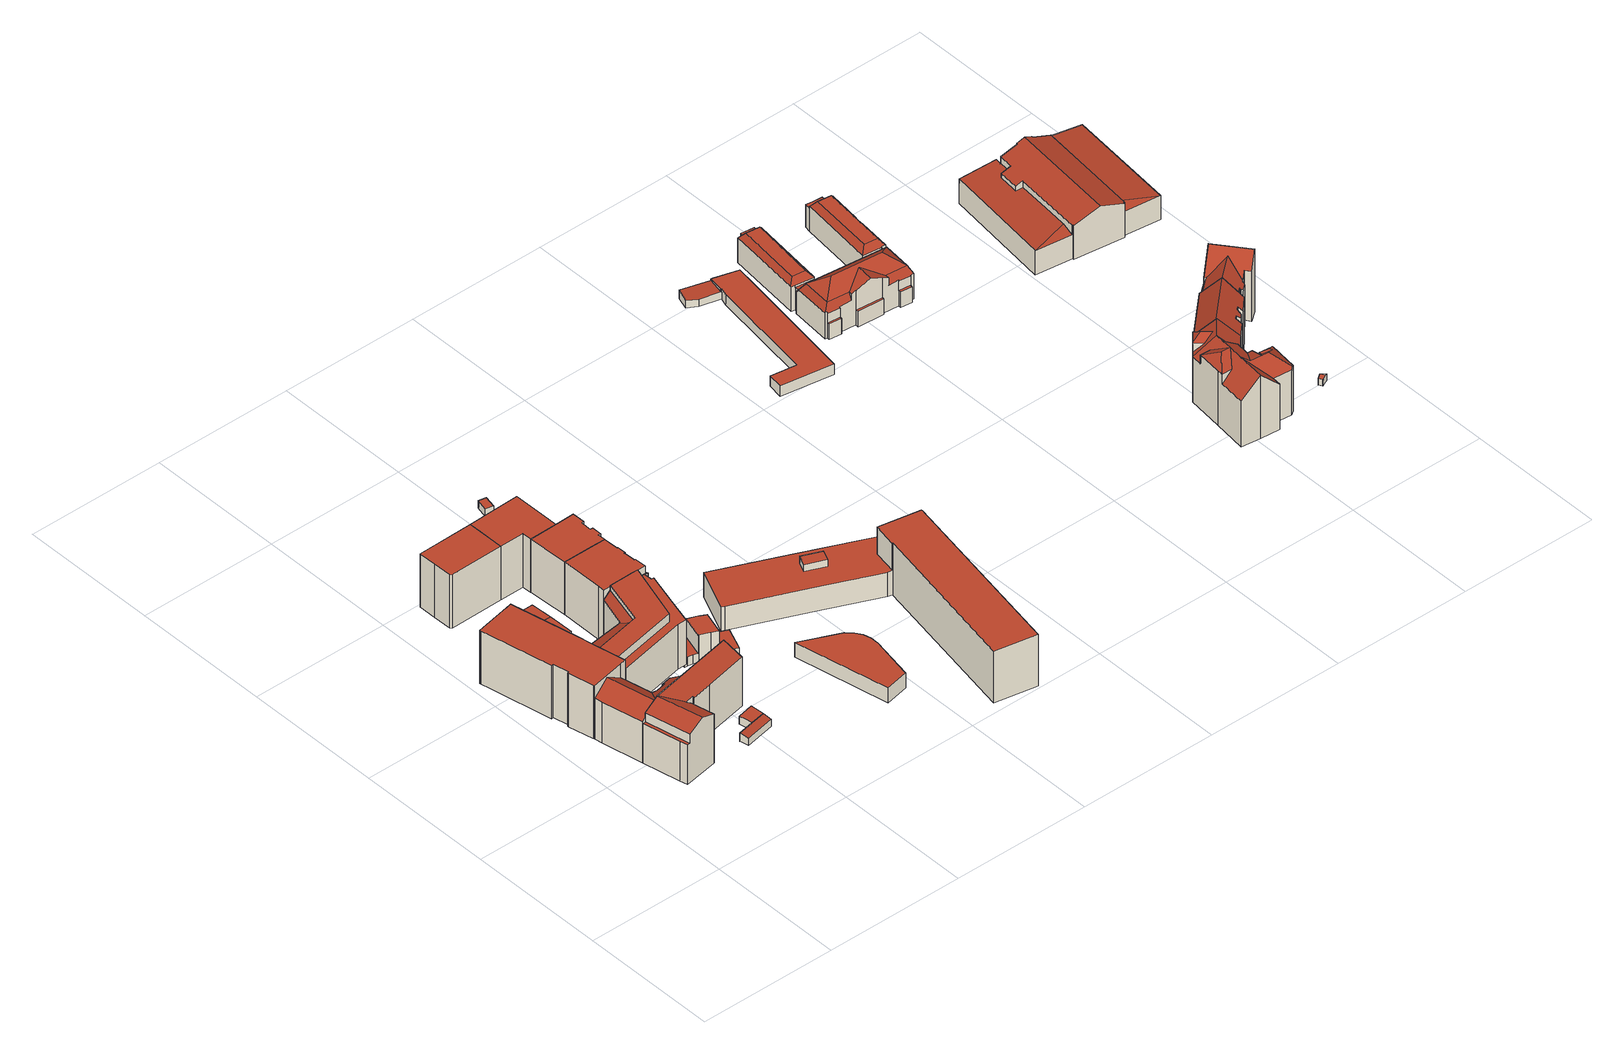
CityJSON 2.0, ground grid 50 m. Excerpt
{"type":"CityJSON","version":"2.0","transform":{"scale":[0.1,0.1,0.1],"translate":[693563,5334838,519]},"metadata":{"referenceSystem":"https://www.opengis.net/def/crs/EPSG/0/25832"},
"CityObjects":{
"building1":{"type":"Building","attributes":{"Gemeindeschluessel":"09162000","HoeheDach":"544.640","HoeheGrund":"524.090","Methode":"1000","NiedrigsteTraufeDesGebaeudes":"544.640","Geometrietyp2DReferenz":"3000","function":"31001_1000","roofType":"1000","measuredHeight":20.55,"storeysAboveGround":6},"geometry":[{"type":"MultiSurface","lod":"2","boundaries":[[[0,1,2,3]],[[4,5,6,7,8,9,10,11,12,13,14,15,0,3,16,17,18]],[[6,19,20,7]],[[9,21,22,10]],[[13,23,24,14]],[[5,25,19,6]],[[11,26,27,12]],[[3,2,28,16]],[[12,27,23,13]],[[7,20,29,8]],[[30,31,28,2,1,32,24,23,27,26,22,21,29,20,19,25,33]],[[18,30,33,4]],[[14,24,32,15]],[[10,22,26,11]],[[8,29,21,9]],[[15,32,1,0]],[[17,16,28,31,30,18]],[[4,33,25,5]]],"semantics":{"surfaces":[{"type":"WallSurface"},{"type":"GroundSurface"},{"type":"RoofSurface"}],"values":[0,1,0,0,0,0,0,0,0,0,2,0,0,0,0,0,0,0]}}]},
"building2":{"type":"Building","attributes":{"Gemeindeschluessel":"09162000","HoeheDach":"544.110","HoeheGrund":"524.060","Methode":"2000","NiedrigsteTraufeDesGebaeudes":"539.517","Geometrietyp2DReferenz":"3000","function":"31001_3051","roofType":"3100","measuredHeight":20.05,"storeysAboveGround":4},"geometry":[{"type":"MultiSurface","lod":"2","boundaries":[[[34,35,36,37,38,39,40]],[[41,42,43,44]],[[43,45,46,35,34,44]],[[11,39,38,47]],[[45,43,42,12,11,47,48,49,50,51,52,53,54]],[[51,55,56,52]],[[52,56,57,53]],[[50,58,55,51]],[[49,59,58,50]],[[46,60,57,56,55,58,59,36,35]],[[53,57,60,54]],[[46,45,54,60]],[[37,48,47,38]],[[59,49,48,37,36]],[[42,41,61,12]],[[34,40,61,41,44]],[[11,12,61,40,39]]],"semantics":{"surfaces":[{"type":"RoofSurface"},{"type":"WallSurface"},{"type":"GroundSurface"}],"values":[0,1,1,1,2,1,1,1,1,0,1,1,1,1,1,0,1]}}]},
"building3":{"type":"Building","attributes":{"Gemeindeschluessel":"09162000","HoeheDach":"545.170","HoeheGrund":"524.050","Methode":"2000","NiedrigsteTraufeDesGebaeudes":"539.200","Geometrietyp2DReferenz":"3000","function":"31001_3051","roofType":"2100","measuredHeight":21.12,"storeysAboveGround":4},"geometry":[{"type":"MultiSurface","lod":"2","boundaries":[[[62,63,64,65]],[[66,67,68,69]],[[70,71,72,73]],[[74,75,76,77,78,79,80,81,82]],[[83,76,75,84]],[[65,64,67,66]],[[85,79,78,86]],[[87,84,75,74,88,89,90]],[[91,92,63,62]],[[85,86,93,83,84,87,70,73,94,91,62,65,66,69,95,96]],[[87,90,71,70]],[[97,98,89,88]],[[74,82,99,97,88]],[[92,91,94,99,82,81]],[[76,83,93,77]],[[98,72,71,90,89]],[[86,78,77,93]],[[94,73,72,98,97,99]],[[95,100,101,96]],[[80,79,85,96,101]],[[80,101,100,68,67,64,63,92,81]],[[69,68,100,95]]],"semantics":{"surfaces":[{"type":"WallSurface"},{"type":"RoofSurface"},{"type":"GroundSurface"}],"values":[0,0,0,1,0,0,0,0,0,2,0,0,1,0,0,1,0,0,0,0,1,0]}}]},
"building4":{"type":"Building","attributes":{"Gemeindeschluessel":"09162000","HoeheDach":"527.131","HoeheGrund":"524.050","Methode":"1000","NiedrigsteTraufeDesGebaeudes":"526.724","Geometrietyp2DReferenz":"3000","function":"31001_2000","roofType":"1000","measuredHeight":3.08},"geometry":[{"type":"MultiSurface","lod":"2","boundaries":[[[102,103,104,105]],[[106,107,103,102,108,109]],[[110,111,112,104,103,107,106]],[[105,104,112,113]],[[114,115,109,108,102,105,113]],[[115,114,111,110,106,109]],[[113,112,111,114]]],"semantics":{"surfaces":[{"type":"WallSurface"},{"type":"RoofSurface"},{"type":"GroundSurface"}],"values":[0,0,1,0,2,0,0]}}]},
"building5":{"type":"Building","attributes":{"Gemeindeschluessel":"09162000","HoeheDach":"529.900","HoeheGrund":"523.324","Methode":"1000","NiedrigsteTraufeDesGebaeudes":"526.640","Geometrietyp2DReferenz":"3000","function":"31001_9998","roofType":"3100","measuredHeight":6.58,"storeysAboveGround":1},"geometry":[{"type":"MultiSurface","lod":"2","boundaries":[[[116,117,118,119,120,121,122,123,124,125,126,127]],[[120,128,129,121]],[[122,121,129,130,131]],[[118,132,133,119]],[[134,135,136,137,138,139,131,130]],[[140,141,133,132]],[[128,142,143,144,145,134,130,129]],[[140,143,142,141]],[[120,119,133,141,142,128]],[[124,138,137,125]],[[116,145,144,117]],[[125,137,136,126]],[[118,117,144,143,140,132]],[[116,127,135,134,145]],[[123,139,138,124]],[[126,136,135,127]],[[122,131,139,123]]],"semantics":{"surfaces":[{"type":"GroundSurface"},{"type":"WallSurface"},{"type":"RoofSurface"}],"values":[0,1,1,1,2,2,2,1,1,1,1,1,1,1,1,1,1]}}]},
"building6":{"type":"Building","attributes":{"Gemeindeschluessel":"09162000","HoeheDach":"527.093","HoeheGrund":"524.150","Methode":"1000","NiedrigsteTraufeDesGebaeudes":"527.093","Geometrietyp2DReferenz":"3000","function":"31001_2000","roofType":"1000","measuredHeight":2.94},"geometry":[{"type":"MultiSurface","lod":"2","boundaries":[[[146,103,104,147,148,149]],[[150,151,152,153,154,155]],[[154,147,104,155]],[[149,148,147,154,153,152]],[[151,150,103,146,149,152]],[[155,104,103,150]]],"semantics":{"surfaces":[{"type":"RoofSurface"},{"type":"GroundSurface"},{"type":"WallSurface"}],"values":[0,1,2,2,2,2]}}]},
"building7":{"type":"Building","attributes":{"Gemeindeschluessel":"09162000","HoeheDach":"544.052","HoeheGrund":"523.540","Methode":"1000","NiedrigsteTraufeDesGebaeudes":"544.052","Geometrietyp2DReferenz":"3000","function":"31001_9998","roofType":"1000","measuredHeight":20.51,"storeysAboveGround":7},"geometry":[{"type":"MultiSurface","lod":"2","boundaries":[[[156,157,158,159,160,161,162]],[[163,164,165,166,167,168,169]],[[166,162,161,167]],[[164,157,156,165]],[[167,161,160,168]],[[164,163,169,159,158,157]],[[165,156,162,166]],[[159,169,168,160]]],"semantics":{"surfaces":[{"type":"RoofSurface"},{"type":"GroundSurface"},{"type":"WallSurface"}],"values":[0,1,2,2,2,2,2,2]}}]},
"building8":{"type":"Building","attributes":{"Gemeindeschluessel":"09162000","HoeheDach":"544.360","HoeheGrund":"524.080","Methode":"2000","NiedrigsteTraufeDesGebaeudes":"538.945","Geometrietyp2DReferenz":"3000","function":"31001_9998","roofType":"1000","measuredHeight":20.28,"storeysAboveGround":4},"geometry":[{"type":"MultiSurface","lod":"2","boundaries":[[[170,171,172,173]],[[174,175,176,177]],[[9,8,178,179,180,181,182,183,184,185,186,187,188,170,173,174,177]],[[189,190,191,192,193,194,195,196]],[[186,197,198,187]],[[182,199,200,183]],[[9,177,176,201,189,196,202,203]],[[184,204,205,185]],[[173,172,175,174]],[[182,181,192,191,206,199]],[[187,198,207,188]],[[208,209,178,8,210]],[[180,179,211,212,194,193]],[[188,207,171,170]],[[180,193,192,181]],[[206,191,190,213]],[[178,209,211,179]],[[214,195,194,212]],[[213,190,189,201]],[[210,203,202,214,208]],[[183,200,204,184]],[[210,8,9,203]],[[176,175,172,171,207,198,197,205,204,200,199,206,213,201]],[[202,196,195,214]],[[185,205,197,186]],[[214,212,211,209,208]]],"semantics":{"surfaces":[{"type":"WallSurface"},{"type":"GroundSurface"},{"type":"RoofSurface"}],"values":[0,0,1,2,0,0,0,0,0,0,0,0,0,0,0,0,0,0,0,2,0,0,2,0,0,2]}}]},
"building9":{"type":"Building","attributes":{"Gemeindeschluessel":"09162000","HoeheDach":"527.114","HoeheGrund":"523.532","Methode":"1000","NiedrigsteTraufeDesGebaeudes":"527.114","Geometrietyp2DReferenz":"3000","function":"31001_2000","roofType":"1000","measuredHeight":3.58},"geometry":[{"type":"MultiSurface","lod":"2","boundaries":[[[215,216,217,218]],[[219,220,221,222]],[[216,223,224,220,219,225,217]],[[215,218,226,222,221,227,228]],[[226,225,219,222]],[[218,217,225,226]],[[228,223,216,215]],[[224,223,228,227,221,220]]],"semantics":{"surfaces":[{"type":"WallSurface"},{"type":"RoofSurface"},{"type":"GroundSurface"}],"values":[0,0,1,2,0,0,0,0]}}]},
"building10":{"type":"Building","attributes":{"Gemeindeschluessel":"09162000","HoeheDach":"527.150","HoeheGrund":"523.834","Methode":"1000","NiedrigsteTraufeDesGebaeudes":"527.150","Geometrietyp2DReferenz":"3000","function":"31001_2000","roofType":"1000","measuredHeight":3.32},"geometry":[{"type":"MultiSurface","lod":"2","boundaries":[[[220,229,223,230,231]],[[232,231,230,233]],[[234,220,231,232]],[[235,234,232,233,236]],[[223,236,233,230]],[[235,236,223,229,220,234]]],"semantics":{"surfaces":[{"type":"RoofSurface"},{"type":"WallSurface"},{"type":"GroundSurface"}],"values":[0,1,1,2,1,1]}}]},
"building11":{"type":"Building","attributes":{"Gemeindeschluessel":"09162000","HoeheDach":"544.099","HoeheGrund":"523.755","Methode":"2000","NiedrigsteTraufeDesGebaeudes":"540.990","Geometrietyp2DReferenz":"3000","function":"31001_9998","roofType":"1000","measuredHeight":20.34,"storeysAboveGround":7},"geometry":[{"type":"MultiSurface","lod":"2","boundaries":[[[237,238,239,240,241,242]],[[243,244,245,246]],[[247,248,242,241]],[[249,250,243,246,251,252,238,237,253,254,255,256,257]],[[258,259,260,261]],[[251,262,263,252]],[[254,253,248,247,264,265]],[[252,263,239,238]],[[246,245,262,251]],[[254,265,266,255]],[[237,242,248,253]],[[249,267,268,250]],[[256,255,266,269,261,260]],[[250,268,244,243]],[[244,268,267,270,269,266,265,264,240,239,263,262,245]],[[261,269,270,258]],[[256,260,259,257]],[[249,257,259,258,270,267]],[[241,240,264,247]]],"semantics":{"surfaces":[{"type":"WallSurface"},{"type":"RoofSurface"},{"type":"GroundSurface"}],"values":[0,0,1,2,1,0,0,0,0,0,0,0,0,0,1,0,0,0,0]}}]},
"building12":{"type":"Building","attributes":{"Gemeindeschluessel":"09162000","HoeheDach":"544.072","HoeheGrund":"523.510","Methode":"1000","NiedrigsteTraufeDesGebaeudes":"544.072","Geometrietyp2DReferenz":"3000","function":"31001_9998","roofType":"1000","measuredHeight":20.56,"storeysAboveGround":7},"geometry":[{"type":"MultiSurface","lod":"2","boundaries":[[[271,272,273,274]],[[273,275,276,277,278,274]],[[279,276,275,273,272,280,281,282,159,157]],[[164,157,159,169]],[[283,271,274,278,277,284,164,169,285,286]],[[284,277,276,279,157,164]],[[271,283,286,281,280,272]],[[282,281,286,285,169,159]]],"semantics":{"surfaces":[{"type":"WallSurface"},{"type":"RoofSurface"},{"type":"GroundSurface"}],"values":[0,0,1,0,2,0,0,0]}}]},
"building13":{"type":"Building","attributes":{"Gemeindeschluessel":"09162000","HoeheDach":"532.655","HoeheGrund":"522.334","Methode":"2000","NiedrigsteTraufeDesGebaeudes":"525.132","Geometrietyp2DReferenz":"3000","function":"51009_1610","roofType":"1000","measuredHeight":10.32},"geometry":[{"type":"MultiSurface","lod":"2","boundaries":[[[287,288,289,290,291,292]],[[293,294,295,296]],[[297,298,299,290,289,300,301,302,303]],[[287,292,304,305]],[[306,303,302,307]],[[295,294,306,307,308,309]],[[293,310,297,303,306,294]],[[311,312,308,307,302,301]],[[313,309,308,312]],[[291,290,299,314]],[[315,300,289,288]],[[316,298,297,310]],[[304,292,291,314]],[[316,305,304,314,299,298]],[[316,310,293,296,313,312,311,315,288,287,305]],[[311,301,300,315]],[[296,295,309,313]]],"semantics":{"surfaces":[{"type":"WallSurface"},{"type":"RoofSurface"},{"type":"GroundSurface"}],"values":[0,0,1,0,0,1,0,0,0,0,0,0,1,0,2,0,0]}}]},
"building14":{"type":"Building","attributes":{"Gemeindeschluessel":"09162000","HoeheDach":"544.111","HoeheGrund":"523.780","Methode":"1000","NiedrigsteTraufeDesGebaeudes":"544.111","Geometrietyp2DReferenz":"3000","function":"31001_9998","roofType":"1000","measuredHeight":20.33,"storeysAboveGround":7},"geometry":[{"type":"MultiSurface","lod":"2","boundaries":[[[317,318,319,320,321,322,323,252,324,251,325,326,327,328,329]],[[328,272,330,329]],[[331,262,332,263,333,334,335,336,337,338,339,330,272,340,273]],[[317,339,338,318]],[[321,335,334,322]],[[320,336,335,321]],[[252,323,322,334,333,263]],[[340,272,328,327,326,273]],[[319,337,336,320]],[[325,251,262,331,273,326]],[[324,252,263,332,262,251]],[[318,338,337,319]],[[329,330,339,317]]],"semantics":{"surfaces":[{"type":"GroundSurface"},{"type":"WallSurface"},{"type":"RoofSurface"}],"values":[0,1,2,1,1,1,1,1,1,1,1,1,1]}}]},
"building15":{"type":"Building","attributes":{"Gemeindeschluessel":"09162000","HoeheDach":"525.470","HoeheGrund":"519.750","Methode":"1000","NiedrigsteTraufeDesGebaeudes":"525.470","Geometrietyp2DReferenz":"3000","function":"31001_3051","roofType":"1000","measuredHeight":5.72},"geometry":[{"type":"MultiSurface","lod":"2","boundaries":[[[341,342,343,344]],[[345,346,347,348]],[[349,350,342,341]],[[344,343,351,352]],[[353,354,345,348,349,341,344,352]],[[353,355,356,354]],[[354,356,346,345]],[[348,347,350,349]],[[351,343,342,350,347,346,356,355]],[[352,351,355,353]]],"semantics":{"surfaces":[{"type":"WallSurface"},{"type":"GroundSurface"},{"type":"RoofSurface"}],"values":[0,0,0,0,1,0,0,0,2,0]}}]},
"building16":{"type":"Building","attributes":{"Gemeindeschluessel":"09162000","HoeheDach":"526.430","HoeheGrund":"523.510","Methode":"3100","NiedrigsteTraufeDesGebaeudes":"526.430","Geometrietyp2DReferenz":"3000","function":"31001_2523","roofType":"1000","measuredHeight":2.92},"geometry":[{"type":"MultiSurface","lod":"2","boundaries":[[[357,358,359,360]],[[361,362,363,364]],[[362,357,360,363]],[[364,363,360,359]],[[358,357,362,361]],[[358,361,364,359]]],"semantics":{"surfaces":[{"type":"WallSurface"},{"type":"GroundSurface"},{"type":"RoofSurface"}],"values":[0,0,0,1,2,0]}}]},
"building17":{"type":"Building","attributes":{"Gemeindeschluessel":"09162000","HoeheDach":"540.350","HoeheGrund":"520.550","Methode":"2000","NiedrigsteTraufeDesGebaeudes":"529.920","Geometrietyp2DReferenz":"3000","function":"31001_3051","roofType":"1000","measuredHeight":19.8,"storeysAboveGround":3},"geometry":[{"type":"MultiSurface","lod":"2","boundaries":[[[365,366,367,368,369,370,371]],[[372,373,374,375]],[[376,377,378,379]],[[380,381,382,383,384,385,386]],[[387,388,382,381]],[[389,390,391,392]],[[393,394,373,372]],[[395,396,397,398]],[[399,400,401,402]],[[402,401,377,376]],[[403,404,371,370]],[[366,365,405,406]],[[407,408,385,384,403,370,369,374,373,394,391,390,409,397,396,410,411,412],[376,379,399,402]],[[406,387,381,380,386,413,414,415,416,417,395,398,418,389,392,393,372,375,368,367,366]],[[414,407,412,415]],[[410,396,395,417,416,411]],[[413,386,385,408,407,414]],[[418,409,390,389]],[[405,365,371,404,383,382,388]],[[384,383,404,403]],[[379,378,400,399]],[[400,378,377,401]],[[392,391,394,393]],[[398,397,409,418]],[[375,374,369,368]],[[406,405,388,387]],[[415,412,411,416]]],"semantics":{"surfaces":[{"type":"WallSurface"},{"type":"RoofSurface"},{"type":"GroundSurface"}],"values":[0,0,0,0,0,0,0,0,0,0,0,0,1,2,0,0,0,0,1,0,0,1,0,0,0,0,0]}}]},
"building18":{"type":"Building","attributes":{"Gemeindeschluessel":"09162000","HoeheDach":"527.080","HoeheGrund":"523.174","Methode":"2000","NiedrigsteTraufeDesGebaeudes":"525.963","Geometrietyp2DReferenz":"3000","function":"31001_9998","roofType":"1000","measuredHeight":3.91},"geometry":[{"type":"MultiSurface","lod":"2","boundaries":[[[419,420,421,422,423,424]],[[425,426,427,428]],[[429,430,421,420]],[[431,432,422,421,430]],[[433,434,435,436]],[[437,438,439,440]],[[435,434,441,429,420,419,442,437,440,443,444,425,428]],[[419,424,445,442]],[[442,445,438,437]],[[436,435,428,427]],[[441,431,430,429]],[[440,439,446,443]],[[444,447,426,425]],[[441,434,433,448,432,431]],[[432,448,423,422]],[[436,427,426,447,446,439,438,445,424,423,448,433]],[[443,446,447,444]]],"semantics":{"surfaces":[{"type":"WallSurface"},{"type":"RoofSurface"},{"type":"GroundSurface"}],"values":[0,0,0,1,0,0,2,0,0,0,0,0,0,0,0,1,0]}}]},
"building19":{"type":"Building","attributes":{"Gemeindeschluessel":"09162000","HoeheDach":"530.400","HoeheGrund":"525.980","Methode":"2000","NiedrigsteTraufeDesGebaeudes":"530.400","Geometrietyp2DReferenz":"3000","function":"51009_1610","roofType":"1000","measuredHeight":4.42},"geometry":[{"type":"MultiSurface","lod":"2","boundaries":[[[449,450,451,452,453,454]],[[455,456,451,450]],[[450,449,454,457,458,459,460,461,462,455]],[[462,463,456,455]],[[459,464,465,460]],[[458,466,464,459]],[[460,465,467,461]],[[461,467,463,462]],[[453,468,466,458,457,454]],[[452,451,456,463,467,465,464,466,468,453]]],"semantics":{"surfaces":[{"type":"WallSurface"},{"type":"GroundSurface"},{"type":"RoofSurface"}],"values":[0,0,1,0,0,0,0,0,0,2]}}]},
"building20":{"type":"Building","attributes":{"Gemeindeschluessel":"09162000","HoeheDach":"541.130","HoeheGrund":"524.606","Methode":"2000","NiedrigsteTraufeDesGebaeudes":"530.598","Geometrietyp2DReferenz":"3000","function":"31001_9998","roofType":"3400","measuredHeight":16.52,"storeysAboveGround":3},"geometry":[{"type":"MultiSurface","lod":"2","boundaries":[[[469,470,471,472,473,474,475,476]],[[477,478,479,480,481,482]],[[483,484,485,486,487]],[[488,489,475,474]],[[490,491,492,493]],[[494,495,496,497,498,499]],[[500,501,502,503,504,505,506,507]],[[508,509,500,507,510,511,512]],[[513,514,515,516,517,518]],[[474,473,519,488]],[[520,485,484,521]],[[522,523,524,525,526,527,528]],[[529,513,518,530,531,532]],[[517,516,533]],[[522,528,479,478]],[[470,493,492,534,471]],[[494,499,535,536]],[[537,538,491,490]],[[539,469,476,540,541]],[[542,543,544,545]],[[472,471,534,546,547,548,549]],[[550,545,544,551,487,486]],[[552,553,533,554,506,505,555]],[[508,512,556,557]],[[558,559,530,518,517,533,553,560]],[[561,535,562,563]],[[564,511,510,506,554]],[[470,469,539,565,566,567,568,509,508,557,569,514,513,529,570,571,523,522,478,477,572,573,574,575,495,494,536,576,577,578,542,545,550,520,521,579,580,581,582,537,490,493]],[[579,521,484,483,583,584]],[[527,526,585,586]],[[509,568,587,588,501,500]],[[497,496,589,590]],[[552,591,553]],[[575,574,592,593,590,589]],[[586,594,480,479,528,527]],[[573,572,595,596,597]],[[523,571,558,560,524]],[[598,540,476,475,489,599,600,585,526,525,591]],[[539,541,504,565]],[[581,601,602,582]],[[550,486,485,520]],[[552,555,598,591]],[[580,579,584,603]],[[564,554,533,516,515,604]],[[532,531,605,606]],[[547,607,544,543,548]],[[567,566,503,502,608,609]],[[610,512,511,564,604]],[[565,504,503,566]],[[534,492,491,538,602,601,603,611,546]],[[506,510,507]],[[582,602,538,537]],[[546,611,607,547]],[[567,609,587,568]],[[609,608,588,587]],[[487,551,583,483]],[[529,532,606,570]],[[571,570,606,605,559,558]],[[473,472,549,519]],[[580,603,601,581]],[[578,599,489,488,519,549,548,543,542]],[[482,481,612,561,563,613,596,595]],[[594,612,481,480]],[[576,536,535,561,612,594]],[[577,576,594,586,585,600]],[[563,562,614,613]],[[610,615,556,512]],[[613,614,597,596]],[[608,502,501,588]],[[573,597,592,574]],[[577,600,599,578]],[[504,541,540,598,505]],[[557,556,615,569]],[[477,482,595,572]],[[575,589,496,495]],[[505,598,555]],[[560,553,591,525,524]],[[614,562,535,499,498,593,592,597]],[[590,593,498,497]],[[514,569,615,610,604,515]],[[531,530,559,605]],[[607,611,603,584,583,551,544]]],"semantics":{"surfaces":[{"type":"WallSurface"},{"type":"RoofSurface"},{"type":"GroundSurface"}],"values":[0,0,1,0,0,0,1,0,0,1,0,0,0,0,0,0,0,0,0,0,1,0,1,0,1,1,1,2,0,0,0,1,1,0,1,0,0,1,0,0,0,1,0,1,1,1,0,0,0,1,0,0,1,0,1,0,0,0,0,0,0,1,0,0,0,1,1,1,0,0,0,1,0,0,0,1,1,1,0,0,0,1]}}]},
"building21":{"type":"Building","attributes":{"Gemeindeschluessel":"09162000","HoeheDach":"550.241","HoeheGrund":"526.139","Methode":"2000","NiedrigsteTraufeDesGebaeudes":"526.352","Geometrietyp2DReferenz":"3000","function":"31001_1000","roofType":"3100","measuredHeight":24.1,"storeysAboveGround":5},"geometry":[{"type":"MultiSurface","lod":"2","boundaries":[[[616,617,618]],[[619,620,621]],[[622,623,624,625,626,627,628,629,630,631,632,633,634,635,636,637,638,639,640,641,642,643,644,645,646,647,648]],[[626,649,650,627]],[[651,652,653]],[[654,655,656]],[[647,657,658,648]],[[659,660,661,662,663,664,665,666,667,668,669]],[[658,657,670,671]],[[672,673,674,675,676,677,678]],[[679,680,681,682]],[[625,624,683,684,685]],[[653,672,678,651]],[[633,686,687,634]],[[667,666,688,689]],[[641,690,691,692,693,694,695,642]],[[636,676,675,637]],[[622,648,658,671,662,661]],[[647,646,664,663,670,657]],[[693,692,696]],[[634,687,697,635]],[[684,683,659,669,696,698,699]],[[625,685,649,626]],[[700,701,702]],[[641,640,672,653,652,690]],[[628,627,650,703]],[[642,695,689,643]],[[670,663,662,671]],[[630,681,680,655,654,704,705,631]],[[616,706,679,682,617]],[[669,668,694,693,696]],[[650,649,685,684,699,703]],[[638,674,673,639]],[[645,644,688,666,665]],[[637,675,674,638]],[[707,708,621,620,709]],[[698,691,690,652,651,706,699]],[[636,635,697,677,676]],[[656,706,651,678,704,654]],[[703,699,706,616,618,710]],[[639,673,672,640]],[[679,706,656,655,680]],[[678,677,697,687,686,619,621,708,700,702,705,704]],[[696,692,691,698]],[[624,623,660,659,683]],[[632,631,705,702,701,711,709,620,619,686,633]],[[630,629,710,618,617,682,681]],[[645,665,664,646]],[[668,667,689,695,694]],[[622,661,660,623]],[[643,689,688,644]],[[700,708,707,711,701]],[[628,703,710,629]],[[711,707,709]]],"semantics":{"surfaces":[{"type":"WallSurface"},{"type":"GroundSurface"},{"type":"RoofSurface"}],"values":[0,0,1,0,0,0,0,2,2,2,2,0,2,0,2,0,0,0,0,0,0,2,0,0,0,0,0,0,0,2,2,2,0,0,0,2,2,0,2,2,0,2,2,2,0,0,0,0,2,0,0,2,0,2]}}]},
"building22":{"type":"Building","attributes":{"Gemeindeschluessel":"09162000","HoeheDach":"549.982","HoeheGrund":"526.301","Methode":"2000","NiedrigsteTraufeDesGebaeudes":"542.610","Geometrietyp2DReferenz":"3000","function":"31001_1000","roofType":"3100","measuredHeight":23.68,"storeysAboveGround":6},"geometry":[{"type":"MultiSurface","lod":"2","boundaries":[[[712,713,714,715,716,717,718,719,720,721,722,723,724,725,726,727,728,729]],[[724,730,731,725]],[[717,732,733,718]],[[726,734,735,727]],[[715,736,737,716]],[[716,737,732,717]],[[728,738,739,729]],[[740,741,712]],[[715,714,742,743,736]],[[723,744,730,724]],[[742,714,713,745]],[[740,712,729,739]],[[712,741,745,713]],[[721,746,747,722]],[[720,748,746,721]],[[718,733,749,719]],[[743,750,749,733,732,737,736]],[[720,719,749,750,748]],[[725,731,734,726]],[[727,735,738,728]],[[722,747,744,723]],[[740,739,738,735,734,731,730,744,747,746,748,750,743,742,745,741]]],"semantics":{"surfaces":[{"type":"GroundSurface"},{"type":"WallSurface"},{"type":"RoofSurface"}],"values":[0,1,1,1,1,1,1,1,1,1,1,1,1,1,1,1,2,1,1,1,1,2]}}]},
"building23":{"type":"Building","attributes":{"Gemeindeschluessel":"09162000","HoeheDach":"529.140","HoeheGrund":"526.737","Methode":"2000","NiedrigsteTraufeDesGebaeudes":"529.140","Geometrietyp2DReferenz":"3000","function":"31001_2000","roofType":"1000","measuredHeight":2.4},"geometry":[{"type":"MultiSurface","lod":"2","boundaries":[[[751,752,753,754]],[[755,756,757,758]],[[759,760,753,752,757,756,761]],[[762,755,758,751,754,763,764]],[[763,760,759,764]],[[758,757,752,751]],[[764,759,761,762]],[[762,761,756,755]],[[754,753,760,763]]],"semantics":{"surfaces":[{"type":"WallSurface"},{"type":"RoofSurface"},{"type":"GroundSurface"}],"values":[0,0,1,2,0,0,0,0,0]}}]},
"building24":{"type":"Building","attributes":{"Gemeindeschluessel":"09162000","HoeheDach":"550.648","HoeheGrund":"526.341","Methode":"2000","NiedrigsteTraufeDesGebaeudes":"540.205","Geometrietyp2DReferenz":"3000","function":"31001_1000","roofType":"3100","measuredHeight":24.31,"storeysAboveGround":6},"geometry":[{"type":"MultiSurface","lod":"2","boundaries":[[[765,766,767,768]],[[769,770,771,772]],[[773,774,775,776,777]],[[778,779,780,781,782,783,784]],[[785,786,781,780,787,788]],[[719,784,783,789]],[[720,790,791,778,784,719]],[[779,787,780]],[[721,792,790,720]],[[785,788,766,765]],[[793,768,767,794]],[[795,796,797,798]],[[799,782,781,786]],[[800,801,802,803]],[[789,783,782,799]],[[804,805,806,807]],[[791,808,779,778]],[[803,802,809,810]],[[793,776,775,769,772,798,797,800,803,810,804,807,811,721,720,719,789,799,786,785,765,768]],[[772,771,795,798]],[[806,812,811,807]],[[793,794,777,776]],[[806,805,809,802,801,796,795,771,770,774,773,808,791,790,792,812]],[[767,766,788,787,779,808,773,777,794]],[[797,796,801,800]],[[811,812,792,721]],[[775,774,770,769]],[[810,809,805,804]]],"semantics":{"surfaces":[{"type":"WallSurface"},{"type":"RoofSurface"},{"type":"GroundSurface"}],"values":[0,0,0,1,0,0,0,0,0,0,0,0,0,0,0,0,1,0,2,0,0,0,1,1,0,0,0,0]}}]},
"building25":{"type":"Building","attributes":{"Gemeindeschluessel":"09162000","HoeheDach":"543.200","HoeheGrund":"527.137","Methode":"2000","NiedrigsteTraufeDesGebaeudes":"536.305","Geometrietyp2DReferenz":"3000","function":"31001_3000","roofType":"3100","measuredHeight":16.06,"storeysAboveGround":2},"geometry":[{"type":"MultiSurface","lod":"2","boundaries":[[[813,814,815,816]],[[813,817,818,819,820,814]],[[821,822,823,824]],[[825,826,827,828]],[[829,830,831,832]],[[833,834,830,829]],[[835,824,823,836,837,838]],[[821,839,840,841,822]],[[837,842,843,838]],[[844,835,838,843,845]],[[842,846,833,829,832,819,818,847,845,843]],[[848,849,826,825]],[[850,851,852,853,854,855]],[[853,852,856,857,841,840,858,859]],[[860,858,840,839]],[[836,823,822,841,857,861,815,814,820,831,830,834,862]],[[860,839,821,824,835,844,863,817,813,816,864,865,851,850,848,825,828]],[[853,859,866,867,854]],[[860,828,827,868,866,859,858]],[[868,827,826,849,855,854,867]],[[863,847,818,817]],[[865,856,852,851]],[[850,855,849,848]],[[836,862,846,842,837]],[[816,815,861,864]],[[846,862,834,833]],[[868,867,866]],[[865,864,861,857,856]],[[844,845,847,863]],[[832,831,820,819]]],"semantics":{"surfaces":[{"type":"WallSurface"},{"type":"RoofSurface"},{"type":"GroundSurface"}],"values":[0,0,0,0,0,0,0,0,1,0,1,0,0,1,0,1,2,0,0,1,0,0,0,0,0,0,1,0,0,0]}}]}
},
"vertices":[
[73,753,51],[73,753,256],[61,810,256],[61,810,51],[2,1071,51],[130,1097,51],[151,1102,51],[160,1056,51],[202,850,51],[207,823,51],[234,684,51],[210,679,51],[87,654,51],[86,659,51],[68,747,51],[67,752,51],[55,808,51],[10,1033,51],[3,1067,51],[151,1102,256],[160,1056,256],[207,823,256],[234,684,256],[86,659,256],[68,747,256],[130,1097,256],[210,679,256],[87,654,256],[55,808,256],[202,850,256],[3,1067,256],[10,1033,256],[67,752,256],[2,1071,256],
[182,490,251],[185,491,249],[233,564,205],[233,564,206],[216,652,205],[210,679,205],[146,666,251],[92,626,208],[92,626,51],[122,478,51],[122,478,209],[189,491,51],[189,491,249],[216,652,51],[233,564,51],[240,560,51],[247,556,51],[283,563,51],[282,573,51],[318,580,51],[330,519,51],[283,563,212],[282,573,205],[318,580,205],[247,556,212],[240,560,209],[330,519,249],[87,654,209],
[347,523,50],[347,523,262],[509,555,262],[509,555,50],[516,481,50],[516,481,239],[360,449,238],[360,449,50],[150,344,50],[150,344,202],[122,478,202],[122,478,50],[225,328,262],[280,339,238],[274,369,238],[263,423,238],[254,428,241],[253,433,241],[256,433,240],[192,492,262],[191,492,262],[274,369,50],[280,339,50],[253,433,50],[254,428,50],[156,315,50],[166,317,236],[166,317,202],[156,315,202],[330,519,50],[330,519,262],[263,423,50],[189,491,50],[286,434,50],[285,439,50],[133,480,236],[133,480,202],[189,491,261],[286,434,238],[285,439,240],
[464,376,50],[464,376,81],[516,386,81],[516,386,50],[403,364,81],[404,364,81],[404,364,50],[403,364,50],[404,361,81],[410,331,77],[519,353,77],[519,353,50],[410,331,50],[404,361,50],
[207,1115,43],[207,1135,43],[193,1136,43],[193,1157,43],[206,1157,43],[202,1217,43],[245,1217,43],[280,1217,43],[280,1213,43],[284,1137,43],[284,1086,43],[251,1098,43],[206,1157,86],[202,1217,85],[242,1217,109],[245,1217,107],[193,1136,76],[193,1157,76],[246,1100,109],[251,1098,106],[284,1086,86],[284,1137,85],[280,1213,86],[280,1217,86],[205,1135,76],[204,1157,76],[204,1157,85],[205,1135,85],[207,1135,86],[207,1115,86],
[457,409,81],[512,435,81],[456,424,81],[454,423,81],[464,376,51],[457,409,51],[454,423,51],[456,424,51],[512,435,51],[516,386,51],
[117,1322,251],[309,1324,251],[309,1417,251],[308,1460,251],[108,1457,251],[110,1393,251],[111,1327,251],[309,1417,45],[309,1324,45],[117,1322,45],[111,1327,45],[110,1393,45],[108,1457,45],[308,1460,45],
[518,733,51],[518,733,223],[487,733,223],[487,733,51],[234,682,51],[234,682,223],[234,683,223],[234,683,51],[373,865,51],[403,971,51],[462,972,51],[516,973,51],[576,974,51],[576,969,51],[565,969,51],[566,942,51],[574,941,51],[542,824,51],[520,742,51],[229,709,254],[474,758,254],[538,973,254],[516,973,254],[462,972,254],[429,972,254],[386,812,254],[216,778,254],[574,941,223],[542,824,223],[576,974,223],[576,969,223],[229,709,223],[216,778,237],[207,823,214],[565,969,223],[566,942,223],[538,973,223],[520,742,223],[369,864,209],[373,865,213],[202,850,199],[403,971,214],[429,972,237],[474,758,223],[386,812,237],
[341,1045,45],[341,1045,81],[284,1044,81],[284,1044,45],[284,1086,81],[284,1137,81],[284,1137,45],[284,1086,45],[339,1136,81],[298,1137,81],[284,1072,81],[284,1072,45],[298,1137,45],[339,1136,45],
[332,1136,81],[335,1213,81],[280,1213,81],[280,1213,48],[335,1213,48],[284,1137,48],[332,1136,48],[339,1136,48],
[572,1091,48],[563,1091,48],[563,1091,251],[565,1091,251],[565,1091,220],[572,1091,220],[403,971,48],[403,971,251],[403,994,251],[403,994,48],[566,1060,220],[573,1060,220],[516,973,48],[462,972,48],[404,1146,48],[561,1146,48],[573,1060,48],[563,1060,48],[565,1018,48],[574,1017,48],[576,974,48],[570,974,220],[576,974,220],[574,1017,220],[568,1017,220],[404,1146,251],[561,1146,251],[566,1060,251],[563,1060,251],[565,1018,251],[516,973,251],[462,972,251],[568,1017,251],[570,974,251],
[499,1293,45],[499,1293,251],[398,1291,251],[398,1291,45],[397,1324,251],[397,1325,251],[397,1325,45],[397,1324,45],[396,1325,251],[499,1327,251],[497,1466,251],[395,1463,251],[499,1327,45],[396,1325,45],[395,1463,45],[497,1466,45],
[712,761,33],[630,797,33],[630,797,137],[649,788,137],[649,788,61],[712,761,61],[548,738,33],[548,738,68],[531,741,68],[531,741,33],[567,733,137],[602,719,137],[625,707,137],[630,798,137],[591,813,137],[589,814,137],[565,733,137],[679,678,61],[679,678,33],[565,733,68],[589,814,68],[542,824,68],[520,742,68],[567,733,33],[591,813,33],[542,824,33],[520,742,33],[625,707,61],[630,798,33],[602,719,33],
[569,1248,48],[560,1248,48],[560,1208,48],[569,1208,48],[569,1173,48],[560,1173,48],[561,1147,48],[511,1146,48],[400,1231,48],[398,1291,48],[400,1291,48],[499,1293,48],[568,1295,48],[568,1295,251],[400,1231,251],[511,1146,251],[561,1147,251],[560,1173,251],[569,1173,251],[569,1208,251],[560,1208,251],[560,1248,251],[569,1248,251],[400,1291,251],
[998,420,8],[998,420,65],[967,261,65],[967,261,8],[976,501,8],[976,501,65],[991,477,65],[991,477,8],[998,449,8],[998,449,65],[883,243,65],[883,243,8],[815,585,8],[955,521,8],[815,585,65],[955,521,65],
[557,1637,74],[530,1643,74],[530,1643,45],[557,1637,45],[540,1686,74],[566,1680,74],[566,1680,45],[540,1686,45],
[1383,658,214],[1383,658,15],[1382,661,15],[1381,668,15],[1381,668,109],[1382,661,109],[1382,661,214],[1375,686,15],[1375,686,109],[1379,677,109],[1379,677,15],[1034,810,109],[1034,810,135],[1102,781,135],[1102,781,109],[1216,602,15],[1217,602,15],[1217,602,214],[1216,602,214],[1216,602,109],[1201,605,109],[1201,605,15],[1111,30,15],[1111,30,214],[1358,711,15],[1358,711,109],[1365,703,109],[1365,703,15],[1371,695,15],[1371,695,109],[1333,728,15],[1333,728,109],[1342,723,109],[1342,723,15],[1086,743,109],[1086,743,135],[1017,772,135],[1017,772,109],[1232,689,109],[1232,689,214],[1261,2,214],[1261,2,15],[735,807,109],[986,699,109],[1351,718,109],[1052,851,109],[792,964,109],[726,811,109],[986,699,15],[735,807,15],[726,811,15],[792,964,15],[1052,851,15],[1351,718,15],
[1733,1990,42],[1626,2020,42],[1626,2020,76],[1726,1992,75],[1726,1992,81],[1733,1990,81],[1562,1540,42],[1562,1540,81],[1654,1526,81],[1654,1526,42],[1612,1974,42],[1612,1974,72],[1645,1954,70],[1717,1936,70],[1719,1935,81],[1719,1935,42],[1711,1907,42],[1711,1907,81],[1807,1893,42],[1807,1893,81],[1748,1512,81],[1748,1512,42],[1645,1954,42],[1818,1966,42],[1739,1455,42],[1553,1484,42],[1818,1966,81],[1739,1455,81],[1553,1484,81],[1717,1936,81],
[1957,1702,70],[2075,1690,70],[2075,1690,114],[1957,1702,114],[1903,1708,114],[1903,1708,70],[2078,1713,70],[2078,1713,114],[1903,1709,70],[1906,1732,70],[1973,1725,70],[1974,1735,70],[2013,1729,70],[2010,1721,70],[2010,1721,114],[1973,1725,114],[1974,1735,114],[1906,1732,114],[2013,1729,114],[1903,1709,114],
[2143,1683,56],[2145,1705,56],[2145,1705,152],[2145,1703,150],[2145,1703,143],[2143,1685,143],[2143,1685,152],[2143,1683,155],[1838,1740,56],[1837,1726,56],[1837,1726,143],[1838,1740,143],[1838,1740,150],[1838,1740,151],[2172,1979,143],[2173,2000,143],[2140,2003,143],[2114,2007,143],[2111,1987,143],[2075,1692,143],[2075,1692,152],[2175,1820,56],[2175,1820,151],[2161,1703,151],[2161,1703,56],[1928,2008,56],[1930,2028,56],[1930,2028,143],[1928,2009,143],[1928,2009,150],[1928,2008,152],[2080,1553,155],[2080,1552,152],[2122,1547,152],[2122,1548,153],[2135,1547,154],[2122,1563,181],[2045,1571,181],[2043,1556,153],[2022,1558,56],[2080,1553,56],[2043,1556,181],[2022,1558,193],[2022,1558,116],[1868,1576,56],[1926,1571,56],[1926,1571,189],[1911,1572,181],[1911,1572,157],[1868,1576,155],[2078,1711,143],[2140,2003,56],[2173,2000,56],[1830,1727,56],[1817,1582,56],[1817,1582,154],[1829,1717,153],[1829,1718,152],[1829,1718,143],[1830,1727,143],[1867,1567,56],[1868,1574,152],[1868,1574,116],[1867,1567,116],[1913,1585,181],[2160,1703,153],[1938,2007,151],[1938,2007,56],[2159,1822,56],[2159,1822,172],[2149,1682,56],[2149,1682,155],[2149,1682,154],[2078,1713,56],[2078,1713,151],[2110,1985,152],[2110,1985,56],[2146,1721,173],[2097,1727,173],[2078,1712,151],[2078,1711,150],[2114,2007,56],[2111,1987,150],[1891,1640,221],[1834,1593,181],[1984,1622,215],[2075,1621,221],[2020,1552,116],[2020,1552,56],[1823,1582,158],[1823,1579,152],[1819,1582,158],[1906,1732,151],[1919,1992,173],[1890,1752,173],[1977,1562,215],[2135,1547,56],[2122,1548,56],[2120,1538,56],[2079,1543,56],[1925,1558,56],[1823,1572,56],[1823,1582,56],[1824,1743,56],[1855,2017,56],[1880,2015,56],[1882,2035,56],[1906,1732,56],[1903,1708,56],[2075,1690,56],[2172,1978,56],[2193,1976,56],[2179,1855,56],[2163,1857,56],[2172,1979,150],[2172,1978,152],[1903,1710,152],[1903,1710,143],[2079,1543,116],[2080,1552,116],[1882,2035,143],[1880,2015,143],[1844,1698,181],[1880,2015,151],[1880,2015,150],[1906,1732,143],[1824,1743,151],[1824,1744,153],[1855,2017,151],[2133,1667,181],[2075,1690,155],[1903,1708,155],[2179,1855,151],[2163,1857,171],[2193,1976,151],[1926,1568,189],[1823,1579,116],[1823,1572,116],[2125,1967,173],[2122,1547,116],[2120,1538,116],[1926,1568,116],[2174,1961,173],[1906,1732,150],[1841,1758,173],[1870,1998,173],[1925,1558,116],
[2445,478,281],[2408,480,281],[2408,480,245],[2478,689,245],[2478,689,277],[2502,666,277],[2630,470,71],[2622,404,71],[2606,392,71],[2539,399,71],[2535,367,71],[2535,365,71],[2466,373,71],[2397,381,71],[2411,503,71],[2426,632,71],[2471,682,71],[2488,700,71],[2492,705,71],[2544,658,71],[2597,610,71],[2593,605,71],[2576,587,71],[2551,560,71],[2540,561,71],[2534,511,71],[2585,506,71],[2586,516,71],[2632,511,71],[2634,508,71],[2631,482,71],[2640,481,71],[2639,469,71],[2535,367,245],[2535,365,245],[2488,568,312],[2540,560,276],[2540,560,254],[2421,591,245],[2421,591,281],[2458,589,281],[2640,481,74],[2639,469,75],[2614,398,251],[2622,404,245],[2630,470,245],[2631,470,243],[2633,482,243],[2631,482,245],[2634,508,245],[2633,510,246],[2607,491,266],[2606,480,266],[2568,452,295],[2633,482,74],[2631,470,75],[2540,561,254],[2551,560,245],[2576,587,245],[2593,605,245],[2597,610,245],[2544,657,312],[2492,598,312],[2451,532,312],[2421,589,282],[2411,503,282],[2408,482,282],[2606,392,244],[2540,399,244],[2539,399,245],[2488,700,245],[2492,705,245],[2632,511,245],[2586,516,245],[2534,511,276],[2535,511,276],[2552,509,276],[2552,509,245],[2584,506,245],[2585,506,245],[2544,455,295],[2544,658,311],[2501,460,295],[2478,481,312],[2466,626,277],[2441,648,277],[2441,648,245],[2466,373,312],[2426,631,245],[2426,632,245],[2484,530,312],[2476,651,302],[2502,628,302],[2476,687,279],[2397,381,245],[2442,650,278],
[2599,612,73],[2597,610,73],[2544,658,73],[2492,705,73],[2493,706,73],[2494,705,73],[2637,841,73],[2638,842,73],[2718,746,73],[2724,738,73],[2680,693,73],[2668,705,73],[2659,697,73],[2664,683,73],[2652,671,73],[2637,676,73],[2629,668,73],[2642,655,73],[2659,697,258],[2664,683,244],[2494,705,240],[2637,841,240],[2652,671,243],[2637,676,257],[2492,705,240],[2493,706,240],[2629,668,257],[2642,655,238],[2599,612,237],[2599,612,236],[2544,658,309],[2543,658,310],[2668,705,258],[2597,610,236],[2724,738,242],[2680,693,240],[2718,746,253],[2638,842,240],[2682,789,310],
[2784,439,77],[2784,439,101],[2761,427,101],[2761,427,77],[2769,453,77],[2769,453,101],[2783,440,101],[2783,440,77],[2759,428,101],[2759,426,101],[2752,440,101],[2752,440,77],[2759,426,77],[2759,428,77],
[2836,819,73],[2836,819,316],[2802,793,264],[2802,793,73],[2772,795,73],[2772,795,236],[2771,789,233],[2771,789,73],[2773,800,240],[2770,798,240],[2770,798,73],[2780,805,73],[2780,805,250],[2644,835,236],[2704,885,236],[2699,891,215],[2683,879,212],[2663,862,213],[2642,845,212],[2638,842,212],[2751,929,73],[2683,879,73],[2699,891,236],[2751,929,316],[2642,845,73],[2718,746,233],[2680,791,293],[2724,738,223],[2789,812,73],[2789,812,264],[2752,774,233],[2745,775,239],[2745,775,73],[2752,774,73],[2663,862,73],[2741,779,73],[2741,779,244],[2735,774,244],[2735,774,73],[2712,756,73],[2712,756,245],[2711,756,245],[2711,756,73],[2774,869,293],[2714,756,244],[2714,756,73],[2725,739,73],[2725,739,223],
[2697,1722,81],[2697,1722,232],[2698,1726,232],[2698,1726,81],[2637,1729,81],[2637,1729,186],[2638,1729,186],[2638,1729,212],[2590,1348,81],[2590,1348,210],[2591,1353,210],[2591,1353,81],[2947,1715,81],[2947,1715,173],[2904,1316,173],[2904,1316,81],[2598,1681,183],[2598,1681,200],[2632,1677,212],[2632,1677,186],[2590,1607,183],[2590,1607,200],[2458,1370,81],[2588,1354,209],[2588,1354,173],[2458,1370,173],[2770,1325,81],[2770,1325,211],[2685,1336,242],[2593,1397,185],[2459,1370,173],[2507,1767,81],[2507,1767,174],[2615,1604,185],[2640,1751,186],[2821,1730,81],[2821,1730,185],[2818,1707,81],[2752,1715,81],[2752,1715,233],[2817,1708,209],[2817,1708,185],[2818,1707,185],[2752,1720,233],[2727,1722,242],[2771,1332,211],[2776,1331,209],[2771,1332,81],[2725,1723,241],[2615,1604,209],[2640,1751,81],[2725,1723,81],[2752,1720,81],[2776,1331,173],[2780,1373,185],[2901,1316,173]
]}
